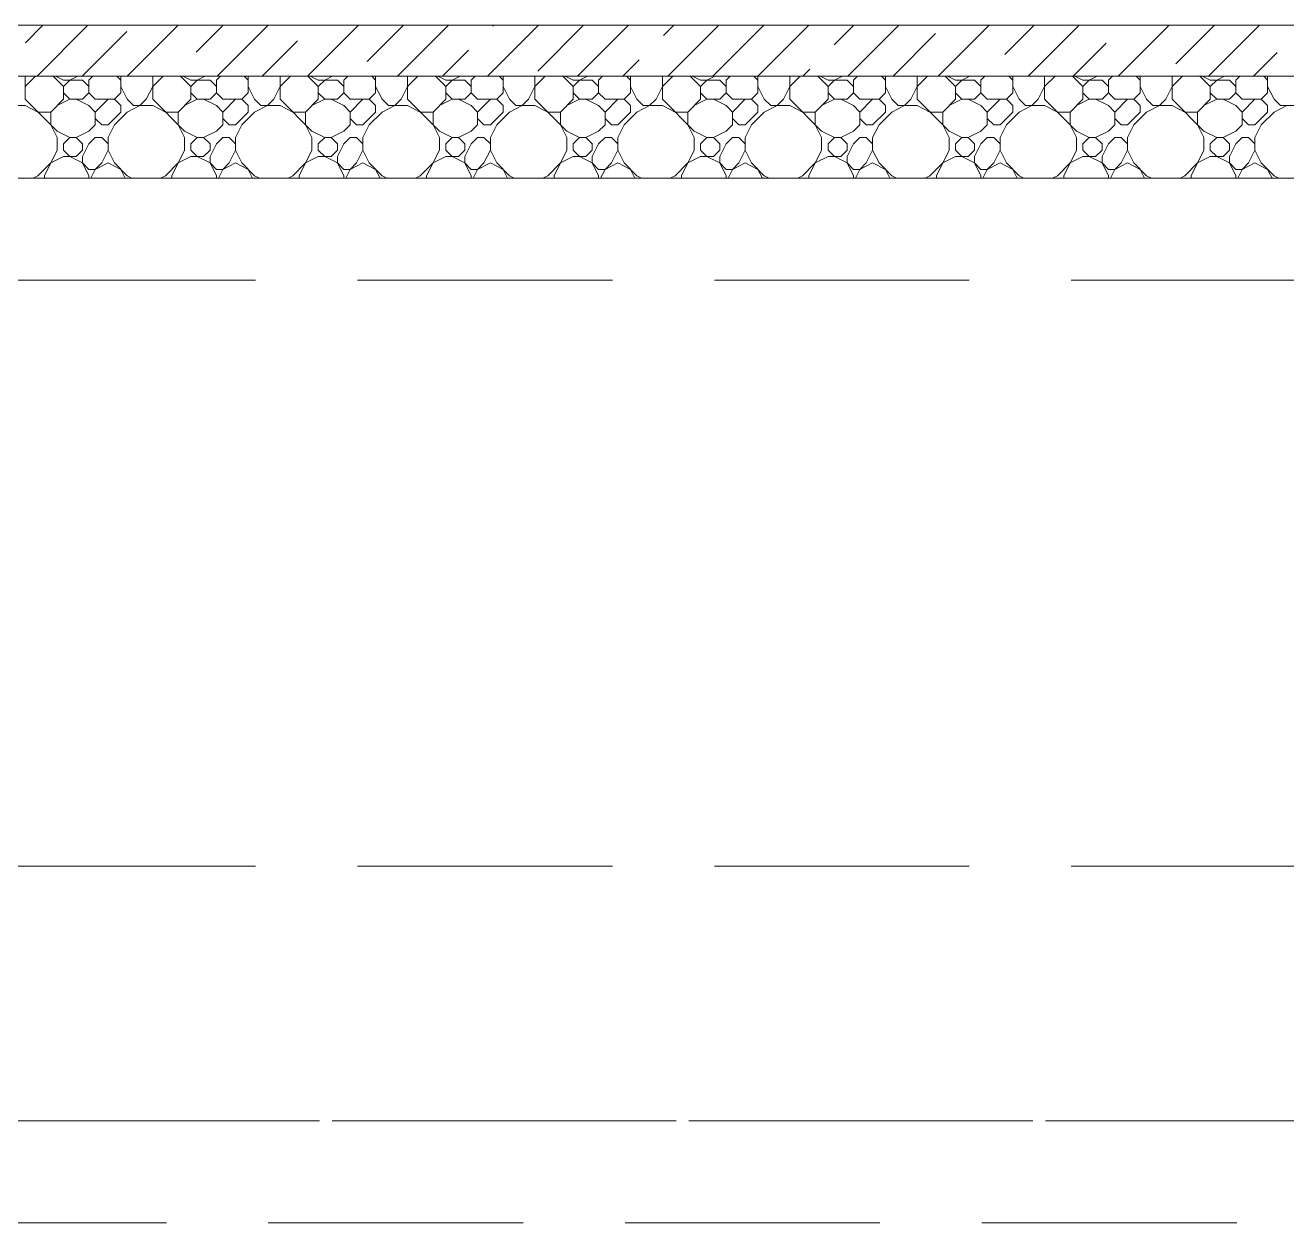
# Model space of a CAD drawing. Header units: millimetres. Extents: x 53645 to 137188, y 78097 to 135533.
# Drawn here: x 62944 to 65419, y 101230 to 103580 of the extents above; entities that cross this region are included whole.
import ezdxf

# ---------------------------------------------------------------- set-up
doc = ezdxf.new("R2010")
doc.units = ezdxf.units.MM
doc.linetypes.add('GOST2.303 4', pattern=[7, 5, -2, 0])
doc.layers.add('hatch', color=7, linetype='Continuous', lineweight=5)
doc.layers.add('Wall2', color=5, linetype='Continuous', lineweight=5)

msp = doc.modelspace()

# ---------------------------------------------------------------- linework, layer by layer
at = {"layer": 'hatch', "color": 251, "ltscale": 100}
for points in [[(65546.5, 103579.9), (61496.5, 103579.9)], [(62945, 103545.7), (62979.3, 103579.9)], [(62967.6, 103479.9), (63067.6, 103579.9)], [(63144.4, 103479.9), (63244.4, 103579.9)], [(63280, 103527.1), (63332.8, 103579.9)], [(63321.2, 103479.9), (63421.2, 103579.9)], [(63498, 103479.9), (63598, 103579.9)], [(63615, 103508.6), (63686.4, 103579.9)], [(63674.8, 103479.9), (63774.8, 103579.9)], [(63851.5, 103479.9), (63951.5, 103579.9)], [(63861.6, 103578.4), (63863.1, 103579.9)], [(63950, 103490), (64039.9, 103579.9)], [(64028.3, 103479.9), (64128.3, 103579.9)], [(64196.6, 103559.8), (64216.7, 103579.9)], [(64205.1, 103479.9), (64305.1, 103579.9)], [(64293.5, 103479.9), (64393.5, 103579.9)], [(64381.9, 103479.9), (64481.9, 103579.9)], [(64531.6, 103541.3), (64570.2, 103579.9)], [(64558.6, 103479.9), (64658.6, 103579.9)], [(64735.4, 103479.9), (64835.4, 103579.9)], [(64866.6, 103522.7), (64923.8, 103579.9)], [(64912.2, 103479.9), (65012.2, 103579.9)], [(65089, 103479.9), (65189, 103579.9)], [(65201.6, 103504.2), (65277.4, 103579.9)], [(65265.7, 103479.9), (65365.7, 103579.9)], [(63056, 103479.9), (63143.9, 103567.8)], [(64647, 103479.9), (64730.4, 103563.4)], [(63409.6, 103479.9), (63478.9, 103549.2)], [(63763.1, 103479.9), (63813.9, 103530.7)], [(65000.6, 103479.9), (65065.4, 103544.8)], [(64116.7, 103479.9), (64148.9, 103512.1)], [(65354.1, 103479.9), (65400.4, 103526.3)], [(61496.5, 103479.9), (65546.5, 103479.9)], [(61496.5, 103479.9), (65546.5, 103479.9)], [(62944.5, 103434.6), (62944.5, 103479.9)], [(62944.5, 103459.6), (62964.8, 103479.9)], [(63019.5, 103459.6), (62999.2, 103479.9)], [(63019.5, 103472.1), (63003.8, 103479.9)], [(63032, 103472.1), (63047.6, 103479.9)], [(63069.5, 103472.1), (63077.3, 103479.9)], [(63132, 103472.1), (63124.2, 103479.9)], [(63132, 103447.1), (63132, 103479.9)], [(63194.5, 103434.6), (63194.5, 103479.9)], [(63194.5, 103459.6), (63214.8, 103479.9)], [(63269.5, 103459.6), (63249.2, 103479.9)], [(63269.5, 103472.1), (63253.8, 103479.9)], [(63282, 103472.1), (63297.6, 103479.9)], [(63319.5, 103472.1), (63327.3, 103479.9)], [(63382, 103472.1), (63374.2, 103479.9)], [(63382, 103447.1), (63382, 103479.9)], [(63444.5, 103434.6), (63444.5, 103479.9)], [(63444.5, 103459.6), (63464.8, 103479.9)], [(63519.5, 103459.6), (63499.2, 103479.9)], [(63519.5, 103472.1), (63503.8, 103479.9)], [(63532, 103472.1), (63547.6, 103479.9)], [(63569.5, 103472.1), (63577.3, 103479.9)], [(63632, 103472.1), (63624.2, 103479.9)], [(63632, 103447.1), (63632, 103479.9)], [(63694.5, 103434.6), (63694.5, 103479.9)], [(63694.5, 103459.6), (63714.8, 103479.9)], [(63769.5, 103459.6), (63749.2, 103479.9)], [(63769.5, 103472.1), (63753.8, 103479.9)], [(63782, 103472.1), (63797.6, 103479.9)], [(63819.5, 103472.1), (63827.3, 103479.9)], [(63882, 103472.1), (63874.2, 103479.9)], [(63882, 103447.1), (63882, 103479.9)], [(63944.5, 103434.6), (63944.5, 103479.9)], [(63944.5, 103459.6), (63964.8, 103479.9)], [(64019.5, 103459.6), (63999.2, 103479.9)], [(64019.5, 103472.1), (64003.8, 103479.9)], [(64032, 103472.1), (64047.6, 103479.9)], [(64069.5, 103472.1), (64077.3, 103479.9)], [(64132, 103472.1), (64124.2, 103479.9)], [(64132, 103447.1), (64132, 103479.9)], [(64194.5, 103434.6), (64194.5, 103479.9)], [(64194.5, 103459.6), (64214.8, 103479.9)], [(64269.5, 103459.6), (64249.2, 103479.9)], [(64269.5, 103472.1), (64253.8, 103479.9)], [(64282, 103472.1), (64297.6, 103479.9)], [(64319.5, 103472.1), (64327.3, 103479.9)], [(64382, 103472.1), (64374.2, 103479.9)], [(64382, 103447.1), (64382, 103479.9)], [(64444.5, 103434.6), (64444.5, 103479.9)], [(64444.5, 103459.6), (64464.8, 103479.9)], [(64470.2, 103479.9), (64483.8, 103493.5)], [(64519.5, 103459.6), (64499.2, 103479.9)], [(64519.5, 103472.1), (64503.8, 103479.9)], [(64532, 103472.1), (64547.6, 103479.9)], [(64569.5, 103472.1), (64577.3, 103479.9)], [(64632, 103472.1), (64624.2, 103479.9)], [(64632, 103447.1), (64632, 103479.9)], [(64694.5, 103434.6), (64694.5, 103479.9)], [(64694.5, 103459.6), (64714.8, 103479.9)], [(64769.5, 103459.6), (64749.2, 103479.9)], [(64769.5, 103472.1), (64753.8, 103479.9)], [(64782, 103472.1), (64797.6, 103479.9)], [(64819.5, 103472.1), (64827.3, 103479.9)], [(64882, 103472.1), (64874.2, 103479.9)], [(64882, 103447.1), (64882, 103479.9)], [(64944.5, 103434.6), (64944.5, 103479.9)], [(64944.5, 103459.6), (64964.8, 103479.9)], [(65019.5, 103459.6), (64999.2, 103479.9)], [(65019.5, 103472.1), (65003.8, 103479.9)], [(65032, 103472.1), (65047.6, 103479.9)], [(65069.5, 103472.1), (65077.3, 103479.9)], [(65132, 103472.1), (65124.2, 103479.9)], [(65132, 103447.1), (65132, 103479.9)], [(65194.5, 103434.6), (65194.5, 103479.9)], [(65194.5, 103459.6), (65214.8, 103479.9)], [(65269.5, 103459.6), (65249.2, 103479.9)], [(65269.5, 103472.1), (65253.8, 103479.9)], [(65282, 103472.1), (65297.6, 103479.9)], [(65319.5, 103472.1), (65327.3, 103479.9)], [(65382, 103472.1), (65374.2, 103479.9)], [(65382, 103447.1), (65382, 103479.9)], [(63019.5, 103472.1), (63057, 103472.1)], [(63019.5, 103459.6), (63032, 103472.1)], [(63019.5, 103434.6), (63019.5, 103459.6)], [(63069.5, 103459.6), (63057, 103472.1)], [(63069.5, 103447.1), (63069.5, 103472.1)], [(63144.5, 103434.6), (63132, 103459.6)], [(63182, 103434.6), (63194.5, 103459.6)], [(63269.5, 103472.1), (63307, 103472.1)], [(63269.5, 103459.6), (63282, 103472.1)], [(63269.5, 103434.6), (63269.5, 103459.6)], [(63319.5, 103459.6), (63307, 103472.1)], [(63319.5, 103447.1), (63319.5, 103472.1)], [(63394.5, 103434.6), (63382, 103459.6)], [(63432, 103434.6), (63444.5, 103459.6)], [(63519.5, 103472.1), (63557, 103472.1)], [(63519.5, 103459.6), (63532, 103472.1)], [(63519.5, 103434.6), (63519.5, 103459.6)], [(63569.5, 103459.6), (63557, 103472.1)], [(63569.5, 103447.1), (63569.5, 103472.1)], [(63644.5, 103434.6), (63632, 103459.6)], [(63682, 103434.6), (63694.5, 103459.6)], [(63769.5, 103472.1), (63807, 103472.1)], [(63769.5, 103459.6), (63782, 103472.1)], [(63769.5, 103434.6), (63769.5, 103459.6)], [(63819.5, 103459.6), (63807, 103472.1)], [(63819.5, 103447.1), (63819.5, 103472.1)], [(63894.5, 103434.6), (63882, 103459.6)], [(63932, 103434.6), (63944.5, 103459.6)], [(64019.5, 103472.1), (64057, 103472.1)], [(64019.5, 103459.6), (64032, 103472.1)], [(64019.5, 103434.6), (64019.5, 103459.6)], [(64069.5, 103459.6), (64057, 103472.1)], [(64069.5, 103447.1), (64069.5, 103472.1)], [(64144.5, 103434.6), (64132, 103459.6)], [(64182, 103434.6), (64194.5, 103459.6)], [(64269.5, 103472.1), (64307, 103472.1)], [(64269.5, 103459.6), (64282, 103472.1)], [(64269.5, 103434.6), (64269.5, 103459.6)], [(64319.5, 103459.6), (64307, 103472.1)], [(64319.5, 103447.1), (64319.5, 103472.1)], [(64394.5, 103434.6), (64382, 103459.6)], [(64432, 103434.6), (64444.5, 103459.6)], [(64519.5, 103472.1), (64557, 103472.1)], [(64519.5, 103459.6), (64532, 103472.1)], [(64519.5, 103434.6), (64519.5, 103459.6)], [(64569.5, 103459.6), (64557, 103472.1)], [(64569.5, 103447.1), (64569.5, 103472.1)], [(64644.5, 103434.6), (64632, 103459.6)], [(64682, 103434.6), (64694.5, 103459.6)], [(64769.5, 103472.1), (64807, 103472.1)], [(64769.5, 103459.6), (64782, 103472.1)], [(64769.5, 103434.6), (64769.5, 103459.6)], [(64819.5, 103459.6), (64807, 103472.1)], [(64819.5, 103447.1), (64819.5, 103472.1)], [(64894.5, 103434.6), (64882, 103459.6)], [(64932, 103434.6), (64944.5, 103459.6)], [(65019.5, 103472.1), (65057, 103472.1)], [(65019.5, 103459.6), (65032, 103472.1)], [(65019.5, 103434.6), (65019.5, 103459.6)], [(65069.5, 103459.6), (65057, 103472.1)], [(65069.5, 103447.1), (65069.5, 103472.1)], [(65144.5, 103434.6), (65132, 103459.6)], [(65182, 103434.6), (65194.5, 103459.6)], [(65269.5, 103472.1), (65307, 103472.1)], [(65269.5, 103459.6), (65282, 103472.1)], [(65269.5, 103434.6), (65269.5, 103459.6)], [(65319.5, 103459.6), (65307, 103472.1)], [(65319.5, 103447.1), (65319.5, 103472.1)], [(65394.5, 103434.6), (65382, 103459.6)], [(63007, 103372.1), (62944.5, 103434.6)], [(62994.5, 103409.6), (63019.5, 103434.6)], [(63007, 103422.1), (63032, 103434.6)], [(63032, 103434.6), (63019.5, 103447.1)], [(63032, 103434.6), (63057, 103434.6)], [(63069.5, 103422.1), (63044.5, 103434.6)], [(63057, 103434.6), (63069.5, 103447.1)], [(63082, 103434.6), (63069.5, 103447.1)], [(63082, 103434.6), (63119.5, 103434.6)], [(63082, 103409.6), (63107, 103434.6)], [(63119.5, 103434.6), (63132, 103447.1)], [(63132, 103422.1), (63119.5, 103434.6)], [(63157, 103422.1), (63144.5, 103434.6)], [(63169.5, 103422.1), (63182, 103434.6)], [(63257, 103372.1), (63194.5, 103434.6)], [(63244.5, 103409.6), (63269.5, 103434.6)], [(63257, 103422.1), (63282, 103434.6)], [(63282, 103434.6), (63269.5, 103447.1)], [(63282, 103434.6), (63307, 103434.6)], [(63319.5, 103422.1), (63294.5, 103434.6)], [(63307, 103434.6), (63319.5, 103447.1)], [(63332, 103434.6), (63319.5, 103447.1)], [(63332, 103434.6), (63369.5, 103434.6)], [(63332, 103409.6), (63357, 103434.6)], [(63369.5, 103434.6), (63382, 103447.1)], [(63382, 103422.1), (63369.5, 103434.6)], [(63407, 103422.1), (63394.5, 103434.6)], [(63419.5, 103422.1), (63432, 103434.6)], [(63507, 103372.1), (63444.5, 103434.6)], [(63494.5, 103409.6), (63519.5, 103434.6)], [(63507, 103422.1), (63532, 103434.6)], [(63532, 103434.6), (63519.5, 103447.1)], [(63532, 103434.6), (63557, 103434.6)], [(63569.5, 103422.1), (63544.5, 103434.6)], [(63557, 103434.6), (63569.5, 103447.1)], [(63582, 103434.6), (63569.5, 103447.1)], [(63582, 103434.6), (63619.5, 103434.6)], [(63582, 103409.6), (63607, 103434.6)], [(63619.5, 103434.6), (63632, 103447.1)], [(63632, 103422.1), (63619.5, 103434.6)], [(63657, 103422.1), (63644.5, 103434.6)], [(63669.5, 103422.1), (63682, 103434.6)], [(63757, 103372.1), (63694.5, 103434.6)], [(63744.5, 103409.6), (63769.5, 103434.6)], [(63757, 103422.1), (63782, 103434.6)], [(63782, 103434.6), (63769.5, 103447.1)], [(63782, 103434.6), (63807, 103434.6)], [(63819.5, 103422.1), (63794.5, 103434.6)], [(63807, 103434.6), (63819.5, 103447.1)], [(63832, 103434.6), (63819.5, 103447.1)], [(63832, 103434.6), (63869.5, 103434.6)], [(63832, 103409.6), (63857, 103434.6)], [(63869.5, 103434.6), (63882, 103447.1)], [(63882, 103422.1), (63869.5, 103434.6)], [(63907, 103422.1), (63894.5, 103434.6)], [(63919.5, 103422.1), (63932, 103434.6)], [(64007, 103372.1), (63944.5, 103434.6)], [(63994.5, 103409.6), (64019.5, 103434.6)], [(64007, 103422.1), (64032, 103434.6)], [(64032, 103434.6), (64019.5, 103447.1)], [(64032, 103434.6), (64057, 103434.6)], [(64069.5, 103422.1), (64044.5, 103434.6)], [(64057, 103434.6), (64069.5, 103447.1)], [(64082, 103434.6), (64069.5, 103447.1)], [(64082, 103434.6), (64119.5, 103434.6)], [(64082, 103409.6), (64107, 103434.6)], [(64119.5, 103434.6), (64132, 103447.1)], [(64132, 103422.1), (64119.5, 103434.6)], [(64157, 103422.1), (64144.5, 103434.6)], [(64169.5, 103422.1), (64182, 103434.6)], [(64257, 103372.1), (64194.5, 103434.6)], [(64244.5, 103409.6), (64269.5, 103434.6)], [(64257, 103422.1), (64282, 103434.6)], [(64282, 103434.6), (64269.5, 103447.1)], [(64282, 103434.6), (64307, 103434.6)], [(64319.5, 103422.1), (64294.5, 103434.6)], [(64307, 103434.6), (64319.5, 103447.1)], [(64332, 103434.6), (64319.5, 103447.1)], [(64332, 103434.6), (64369.5, 103434.6)], [(64332, 103409.6), (64357, 103434.6)], [(64369.5, 103434.6), (64382, 103447.1)], [(64382, 103422.1), (64369.5, 103434.6)], [(64407, 103422.1), (64394.5, 103434.6)], [(64419.5, 103422.1), (64432, 103434.6)], [(64507, 103372.1), (64444.5, 103434.6)], [(64494.5, 103409.6), (64519.5, 103434.6)], [(64507, 103422.1), (64532, 103434.6)], [(64532, 103434.6), (64519.5, 103447.1)], [(64532, 103434.6), (64557, 103434.6)], [(64569.5, 103422.1), (64544.5, 103434.6)], [(64557, 103434.6), (64569.5, 103447.1)], [(64582, 103434.6), (64569.5, 103447.1)], [(64582, 103434.6), (64619.5, 103434.6)], [(64582, 103409.6), (64607, 103434.6)], [(64619.5, 103434.6), (64632, 103447.1)], [(64632, 103422.1), (64619.5, 103434.6)], [(64657, 103422.1), (64644.5, 103434.6)], [(64669.5, 103422.1), (64682, 103434.6)], [(64757, 103372.1), (64694.5, 103434.6)], [(64744.5, 103409.6), (64769.5, 103434.6)], [(64757, 103422.1), (64782, 103434.6)], [(64782, 103434.6), (64769.5, 103447.1)], [(64782, 103434.6), (64807, 103434.6)], [(64819.5, 103422.1), (64794.5, 103434.6)], [(64807, 103434.6), (64819.5, 103447.1)], [(64832, 103434.6), (64819.5, 103447.1)], [(64832, 103434.6), (64869.5, 103434.6)], [(64832, 103409.6), (64857, 103434.6)], [(64869.5, 103434.6), (64882, 103447.1)], [(64882, 103422.1), (64869.5, 103434.6)], [(64907, 103422.1), (64894.5, 103434.6)], [(64919.5, 103422.1), (64932, 103434.6)], [(65007, 103372.1), (64944.5, 103434.6)], [(64994.5, 103409.6), (65019.5, 103434.6)], [(65007, 103422.1), (65032, 103434.6)], [(65032, 103434.6), (65019.5, 103447.1)], [(65032, 103434.6), (65057, 103434.6)], [(65069.5, 103422.1), (65044.5, 103434.6)], [(65057, 103434.6), (65069.5, 103447.1)], [(65082, 103434.6), (65069.5, 103447.1)], [(65082, 103434.6), (65119.5, 103434.6)], [(65082, 103409.6), (65107, 103434.6)], [(65119.5, 103434.6), (65132, 103447.1)], [(65132, 103422.1), (65119.5, 103434.6)], [(65157, 103422.1), (65144.5, 103434.6)], [(65169.5, 103422.1), (65182, 103434.6)], [(65257, 103372.1), (65194.5, 103434.6)], [(65244.5, 103409.6), (65269.5, 103434.6)], [(65257, 103422.1), (65282, 103434.6)], [(65282, 103434.6), (65269.5, 103447.1)], [(65282, 103434.6), (65307, 103434.6)], [(65319.5, 103422.1), (65294.5, 103434.6)], [(65307, 103434.6), (65319.5, 103447.1)], [(65332, 103434.6), (65319.5, 103447.1)], [(65332, 103434.6), (65369.5, 103434.6)], [(65332, 103409.6), (65357, 103434.6)], [(65369.5, 103434.6), (65382, 103447.1)], [(65382, 103422.1), (65369.5, 103434.6)], [(65407, 103422.1), (65394.5, 103434.6)], [(62907, 103422.1), (62944.5, 103422.1)], [(62969.5, 103409.6), (62944.5, 103422.1)], [(62969.5, 103409.6), (62994.5, 103409.6)], [(62994.5, 103384.6), (62994.5, 103409.6)], [(63082, 103409.6), (63069.5, 103422.1)], [(63082, 103384.6), (63082, 103409.6)], [(63107, 103384.6), (63132, 103409.6)], [(63119.5, 103384.6), (63144.5, 103409.6)], [(63132, 103409.6), (63132, 103422.1)], [(63144.5, 103409.6), (63169.5, 103422.1)], [(63157, 103422.1), (63194.5, 103422.1)], [(63219.5, 103409.6), (63194.5, 103422.1)], [(63219.5, 103409.6), (63244.5, 103409.6)], [(63244.5, 103384.6), (63244.5, 103409.6)], [(63332, 103409.6), (63319.5, 103422.1)], [(63332, 103384.6), (63332, 103409.6)], [(63357, 103384.6), (63382, 103409.6)], [(63369.5, 103384.6), (63394.5, 103409.6)], [(63382, 103409.6), (63382, 103422.1)], [(63394.5, 103409.6), (63419.5, 103422.1)], [(63407, 103422.1), (63444.5, 103422.1)], [(63469.5, 103409.6), (63444.5, 103422.1)], [(63469.5, 103409.6), (63494.5, 103409.6)], [(63494.5, 103384.6), (63494.5, 103409.6)], [(63582, 103409.6), (63569.5, 103422.1)], [(63582, 103384.6), (63582, 103409.6)], [(63607, 103384.6), (63632, 103409.6)], [(63619.5, 103384.6), (63644.5, 103409.6)], [(63632, 103409.6), (63632, 103422.1)], [(63644.5, 103409.6), (63669.5, 103422.1)], [(63657, 103422.1), (63694.5, 103422.1)], [(63719.5, 103409.6), (63694.5, 103422.1)], [(63719.5, 103409.6), (63744.5, 103409.6)], [(63744.5, 103384.6), (63744.5, 103409.6)], [(63832, 103409.6), (63819.5, 103422.1)], [(63832, 103384.6), (63832, 103409.6)], [(63857, 103384.6), (63882, 103409.6)], [(63869.5, 103384.6), (63894.5, 103409.6)], [(63882, 103409.6), (63882, 103422.1)], [(63894.5, 103409.6), (63919.5, 103422.1)], [(63907, 103422.1), (63944.5, 103422.1)], [(63969.5, 103409.6), (63944.5, 103422.1)], [(63969.5, 103409.6), (63994.5, 103409.6)], [(63994.5, 103384.6), (63994.5, 103409.6)], [(64082, 103409.6), (64069.5, 103422.1)], [(64082, 103384.6), (64082, 103409.6)], [(64107, 103384.6), (64132, 103409.6)], [(64119.5, 103384.6), (64144.5, 103409.6)], [(64132, 103409.6), (64132, 103422.1)], [(64144.5, 103409.6), (64169.5, 103422.1)], [(64157, 103422.1), (64194.5, 103422.1)], [(64219.5, 103409.6), (64194.5, 103422.1)], [(64219.5, 103409.6), (64244.5, 103409.6)], [(64244.5, 103384.6), (64244.5, 103409.6)], [(64332, 103409.6), (64319.5, 103422.1)], [(64332, 103384.6), (64332, 103409.6)], [(64357, 103384.6), (64382, 103409.6)], [(64369.5, 103384.6), (64394.5, 103409.6)], [(64382, 103409.6), (64382, 103422.1)], [(64394.5, 103409.6), (64419.5, 103422.1)], [(64407, 103422.1), (64444.5, 103422.1)], [(64469.5, 103409.6), (64444.5, 103422.1)], [(64469.5, 103409.6), (64494.5, 103409.6)], [(64494.5, 103384.6), (64494.5, 103409.6)], [(64582, 103409.6), (64569.5, 103422.1)], [(64582, 103384.6), (64582, 103409.6)], [(64607, 103384.6), (64632, 103409.6)], [(64619.5, 103384.6), (64644.5, 103409.6)], [(64632, 103409.6), (64632, 103422.1)], [(64644.5, 103409.6), (64669.5, 103422.1)], [(64657, 103422.1), (64694.5, 103422.1)], [(64719.5, 103409.6), (64694.5, 103422.1)], [(64719.5, 103409.6), (64744.5, 103409.6)], [(64744.5, 103384.6), (64744.5, 103409.6)], [(64832, 103409.6), (64819.5, 103422.1)], [(64832, 103384.6), (64832, 103409.6)], [(64857, 103384.6), (64882, 103409.6)], [(64869.5, 103384.6), (64894.5, 103409.6)], [(64882, 103409.6), (64882, 103422.1)], [(64894.5, 103409.6), (64919.5, 103422.1)], [(64907, 103422.1), (64944.5, 103422.1)], [(64969.5, 103409.6), (64944.5, 103422.1)], [(64969.5, 103409.6), (64994.5, 103409.6)], [(64994.5, 103384.6), (64994.5, 103409.6)], [(65082, 103409.6), (65069.5, 103422.1)], [(65082, 103384.6), (65082, 103409.6)], [(65107, 103384.6), (65132, 103409.6)], [(65119.5, 103384.6), (65144.5, 103409.6)], [(65132, 103409.6), (65132, 103422.1)], [(65144.5, 103409.6), (65169.5, 103422.1)], [(65157, 103422.1), (65194.5, 103422.1)], [(65219.5, 103409.6), (65194.5, 103422.1)], [(65219.5, 103409.6), (65244.5, 103409.6)], [(65244.5, 103384.6), (65244.5, 103409.6)], [(65332, 103409.6), (65319.5, 103422.1)], [(65332, 103384.6), (65332, 103409.6)], [(65357, 103384.6), (65382, 103409.6)], [(65369.5, 103384.6), (65394.5, 103409.6)], [(65382, 103409.6), (65382, 103422.1)], [(65394.5, 103409.6), (65419.5, 103422.1)], [(65407, 103422.1), (65444.5, 103422.1)], [(63007, 103359.6), (62994.5, 103384.6)], [(63069.5, 103372.1), (63082, 103384.6)], [(63094.5, 103384.6), (63082, 103397.1)], [(63094.5, 103384.6), (63107, 103384.6)], [(63119.5, 103384.6), (63107, 103359.6)], [(63257, 103359.6), (63244.5, 103384.6)], [(63319.5, 103372.1), (63332, 103384.6)], [(63344.5, 103384.6), (63332, 103397.1)], [(63344.5, 103384.6), (63357, 103384.6)], [(63369.5, 103384.6), (63357, 103359.6)], [(63507, 103359.6), (63494.5, 103384.6)], [(63569.5, 103372.1), (63582, 103384.6)], [(63594.5, 103384.6), (63582, 103397.1)], [(63594.5, 103384.6), (63607, 103384.6)], [(63619.5, 103384.6), (63607, 103359.6)], [(63757, 103359.6), (63744.5, 103384.6)], [(63819.5, 103372.1), (63832, 103384.6)], [(63844.5, 103384.6), (63832, 103397.1)], [(63844.5, 103384.6), (63857, 103384.6)], [(63869.5, 103384.6), (63857, 103359.6)], [(64007, 103359.6), (63994.5, 103384.6)], [(64069.5, 103372.1), (64082, 103384.6)], [(64094.5, 103384.6), (64082, 103397.1)], [(64094.5, 103384.6), (64107, 103384.6)], [(64119.5, 103384.6), (64107, 103359.6)], [(64257, 103359.6), (64244.5, 103384.6)], [(64319.5, 103372.1), (64332, 103384.6)], [(64344.5, 103384.6), (64332, 103397.1)], [(64344.5, 103384.6), (64357, 103384.6)], [(64369.5, 103384.6), (64357, 103359.6)], [(64507, 103359.6), (64494.5, 103384.6)], [(64569.5, 103372.1), (64582, 103384.6)], [(64594.5, 103384.6), (64582, 103397.1)], [(64594.5, 103384.6), (64607, 103384.6)], [(64619.5, 103384.6), (64607, 103359.6)], [(64757, 103359.6), (64744.5, 103384.6)], [(64819.5, 103372.1), (64832, 103384.6)], [(64844.5, 103384.6), (64832, 103397.1)], [(64844.5, 103384.6), (64857, 103384.6)], [(64869.5, 103384.6), (64857, 103359.6)], [(65007, 103359.6), (64994.5, 103384.6)], [(65069.5, 103372.1), (65082, 103384.6)], [(65094.5, 103384.6), (65082, 103397.1)], [(65094.5, 103384.6), (65107, 103384.6)], [(65119.5, 103384.6), (65107, 103359.6)], [(65257, 103359.6), (65244.5, 103384.6)], [(65319.5, 103372.1), (65332, 103384.6)], [(65344.5, 103384.6), (65332, 103397.1)], [(65344.5, 103384.6), (65357, 103384.6)], [(65369.5, 103384.6), (65357, 103359.6)], [(63032, 103359.6), (63007, 103372.1)], [(63007, 103334.6), (63007, 103359.6)], [(63019.5, 103347.1), (63032, 103359.6)], [(63032, 103359.6), (63044.5, 103359.6)], [(63044.5, 103359.6), (63069.5, 103372.1)], [(63057, 103347.1), (63044.5, 103359.6)], [(63069.5, 103347.1), (63082, 103359.6)], [(63082, 103359.6), (63094.5, 103359.6)], [(63107, 103347.1), (63094.5, 103359.6)], [(63107, 103334.6), (63107, 103359.6)], [(63282, 103359.6), (63257, 103372.1)], [(63257, 103334.6), (63257, 103359.6)], [(63269.5, 103347.1), (63282, 103359.6)], [(63282, 103359.6), (63294.5, 103359.6)], [(63294.5, 103359.6), (63319.5, 103372.1)], [(63307, 103347.1), (63294.5, 103359.6)], [(63319.5, 103347.1), (63332, 103359.6)], [(63332, 103359.6), (63344.5, 103359.6)], [(63357, 103347.1), (63344.5, 103359.6)], [(63357, 103334.6), (63357, 103359.6)], [(63532, 103359.6), (63507, 103372.1)], [(63507, 103334.6), (63507, 103359.6)], [(63519.5, 103347.1), (63532, 103359.6)], [(63532, 103359.6), (63544.5, 103359.6)], [(63544.5, 103359.6), (63569.5, 103372.1)], [(63557, 103347.1), (63544.5, 103359.6)], [(63569.5, 103347.1), (63582, 103359.6)], [(63582, 103359.6), (63594.5, 103359.6)], [(63607, 103347.1), (63594.5, 103359.6)], [(63607, 103334.6), (63607, 103359.6)], [(63782, 103359.6), (63757, 103372.1)], [(63757, 103334.6), (63757, 103359.6)], [(63769.5, 103347.1), (63782, 103359.6)], [(63782, 103359.6), (63794.5, 103359.6)], [(63794.5, 103359.6), (63819.5, 103372.1)], [(63807, 103347.1), (63794.5, 103359.6)], [(63819.5, 103347.1), (63832, 103359.6)], [(63832, 103359.6), (63844.5, 103359.6)], [(63857, 103347.1), (63844.5, 103359.6)], [(63857, 103334.6), (63857, 103359.6)], [(64032, 103359.6), (64007, 103372.1)], [(64007, 103334.6), (64007, 103359.6)], [(64019.5, 103347.1), (64032, 103359.6)], [(64032, 103359.6), (64044.5, 103359.6)], [(64044.5, 103359.6), (64069.5, 103372.1)], [(64057, 103347.1), (64044.5, 103359.6)], [(64069.5, 103347.1), (64082, 103359.6)], [(64082, 103359.6), (64094.5, 103359.6)], [(64107, 103347.1), (64094.5, 103359.6)], [(64107, 103334.6), (64107, 103359.6)], [(64282, 103359.6), (64257, 103372.1)], [(64257, 103334.6), (64257, 103359.6)], [(64269.5, 103347.1), (64282, 103359.6)], [(64282, 103359.6), (64294.5, 103359.6)], [(64294.5, 103359.6), (64319.5, 103372.1)], [(64307, 103347.1), (64294.5, 103359.6)], [(64319.5, 103347.1), (64332, 103359.6)], [(64332, 103359.6), (64344.5, 103359.6)], [(64357, 103347.1), (64344.5, 103359.6)], [(64357, 103334.6), (64357, 103359.6)], [(64532, 103359.6), (64507, 103372.1)], [(64507, 103334.6), (64507, 103359.6)], [(64519.5, 103347.1), (64532, 103359.6)], [(64532, 103359.6), (64544.5, 103359.6)], [(64544.5, 103359.6), (64569.5, 103372.1)], [(64557, 103347.1), (64544.5, 103359.6)], [(64569.5, 103347.1), (64582, 103359.6)], [(64582, 103359.6), (64594.5, 103359.6)], [(64607, 103347.1), (64594.5, 103359.6)], [(64607, 103334.6), (64607, 103359.6)], [(64782, 103359.6), (64757, 103372.1)], [(64757, 103334.6), (64757, 103359.6)], [(64769.5, 103347.1), (64782, 103359.6)], [(64782, 103359.6), (64794.5, 103359.6)], [(64794.5, 103359.6), (64819.5, 103372.1)], [(64807, 103347.1), (64794.5, 103359.6)], [(64819.5, 103347.1), (64832, 103359.6)], [(64832, 103359.6), (64844.5, 103359.6)], [(64857, 103347.1), (64844.5, 103359.6)], [(64857, 103334.6), (64857, 103359.6)], [(65032, 103359.6), (65007, 103372.1)], [(65007, 103334.6), (65007, 103359.6)], [(65019.5, 103347.1), (65032, 103359.6)], [(65032, 103359.6), (65044.5, 103359.6)], [(65044.5, 103359.6), (65069.5, 103372.1)], [(65057, 103347.1), (65044.5, 103359.6)], [(65069.5, 103347.1), (65082, 103359.6)], [(65082, 103359.6), (65094.5, 103359.6)], [(65107, 103347.1), (65094.5, 103359.6)], [(65107, 103334.6), (65107, 103359.6)], [(65282, 103359.6), (65257, 103372.1)], [(65257, 103334.6), (65257, 103359.6)], [(65269.5, 103347.1), (65282, 103359.6)], [(65282, 103359.6), (65294.5, 103359.6)], [(65294.5, 103359.6), (65319.5, 103372.1)], [(65307, 103347.1), (65294.5, 103359.6)], [(65319.5, 103347.1), (65332, 103359.6)], [(65332, 103359.6), (65344.5, 103359.6)], [(65357, 103347.1), (65344.5, 103359.6)], [(65357, 103334.6), (65357, 103359.6)], [(62982, 103284.6), (63007, 103334.6)], [(63019.5, 103334.6), (63019.5, 103347.1)], [(63032, 103322.1), (63019.5, 103334.6)], [(63044.5, 103322.1), (63057, 103334.6)], [(63057, 103334.6), (63057, 103347.1)], [(63057, 103322.1), (63069.5, 103347.1)], [(63094.5, 103309.6), (63107, 103334.6)], [(63119.5, 103309.6), (63107, 103334.6)], [(63232, 103284.6), (63257, 103334.6)], [(63269.5, 103334.6), (63269.5, 103347.1)], [(63282, 103322.1), (63269.5, 103334.6)], [(63294.5, 103322.1), (63307, 103334.6)], [(63307, 103334.6), (63307, 103347.1)], [(63307, 103322.1), (63319.5, 103347.1)], [(63344.5, 103309.6), (63357, 103334.6)], [(63369.5, 103309.6), (63357, 103334.6)], [(63482, 103284.6), (63507, 103334.6)], [(63519.5, 103334.6), (63519.5, 103347.1)], [(63532, 103322.1), (63519.5, 103334.6)], [(63544.5, 103322.1), (63557, 103334.6)], [(63557, 103334.6), (63557, 103347.1)], [(63557, 103322.1), (63569.5, 103347.1)], [(63594.5, 103309.6), (63607, 103334.6)], [(63619.5, 103309.6), (63607, 103334.6)], [(63732, 103284.6), (63757, 103334.6)], [(63769.5, 103334.6), (63769.5, 103347.1)], [(63782, 103322.1), (63769.5, 103334.6)], [(63794.5, 103322.1), (63807, 103334.6)], [(63807, 103334.6), (63807, 103347.1)], [(63807, 103322.1), (63819.5, 103347.1)], [(63844.5, 103309.6), (63857, 103334.6)], [(63869.5, 103309.6), (63857, 103334.6)], [(63982, 103284.6), (64007, 103334.6)], [(64019.5, 103334.6), (64019.5, 103347.1)], [(64032, 103322.1), (64019.5, 103334.6)], [(64044.5, 103322.1), (64057, 103334.6)], [(64057, 103334.6), (64057, 103347.1)], [(64057, 103322.1), (64069.5, 103347.1)], [(64094.5, 103309.6), (64107, 103334.6)], [(64119.5, 103309.6), (64107, 103334.6)], [(64232, 103284.6), (64257, 103334.6)], [(64269.5, 103334.6), (64269.5, 103347.1)], [(64282, 103322.1), (64269.5, 103334.6)], [(64294.5, 103322.1), (64307, 103334.6)], [(64307, 103334.6), (64307, 103347.1)], [(64307, 103322.1), (64319.5, 103347.1)], [(64344.5, 103309.6), (64357, 103334.6)], [(64369.5, 103309.6), (64357, 103334.6)], [(64482, 103284.6), (64507, 103334.6)], [(64519.5, 103334.6), (64519.5, 103347.1)], [(64532, 103322.1), (64519.5, 103334.6)], [(64544.5, 103322.1), (64557, 103334.6)], [(64557, 103334.6), (64557, 103347.1)], [(64557, 103322.1), (64569.5, 103347.1)], [(64594.5, 103309.6), (64607, 103334.6)], [(64619.5, 103309.6), (64607, 103334.6)], [(64732, 103284.6), (64757, 103334.6)], [(64769.5, 103334.6), (64769.5, 103347.1)], [(64782, 103322.1), (64769.5, 103334.6)], [(64794.5, 103322.1), (64807, 103334.6)], [(64807, 103334.6), (64807, 103347.1)], [(64807, 103322.1), (64819.5, 103347.1)], [(64844.5, 103309.6), (64857, 103334.6)], [(64869.5, 103309.6), (64857, 103334.6)], [(64982, 103284.6), (65007, 103334.6)], [(65019.5, 103334.6), (65019.5, 103347.1)], [(65032, 103322.1), (65019.5, 103334.6)], [(65044.5, 103322.1), (65057, 103334.6)], [(65057, 103334.6), (65057, 103347.1)], [(65057, 103322.1), (65069.5, 103347.1)], [(65094.5, 103309.6), (65107, 103334.6)], [(65119.5, 103309.6), (65107, 103334.6)], [(65232, 103284.6), (65257, 103334.6)], [(65269.5, 103334.6), (65269.5, 103347.1)], [(65282, 103322.1), (65269.5, 103334.6)], [(65294.5, 103322.1), (65307, 103334.6)], [(65307, 103334.6), (65307, 103347.1)], [(65307, 103322.1), (65319.5, 103347.1)], [(65344.5, 103309.6), (65357, 103334.6)], [(65369.5, 103309.6), (65357, 103334.6)], [(62969.5, 103284.6), (62994.5, 103309.6)], [(62994.5, 103309.6), (63019.5, 103322.1)], [(63019.5, 103322.1), (63044.5, 103322.1)], [(63057, 103309.6), (63032, 103322.1)], [(63057, 103309.6), (63057, 103322.1)], [(63069.5, 103297.1), (63057, 103309.6)], [(63069.5, 103284.6), (63057, 103309.6)], [(63082, 103297.1), (63094.5, 103309.6)], [(63082, 103297.1), (63107, 103309.6)], [(63132, 103297.1), (63107, 103309.6)], [(63132, 103297.1), (63107, 103309.6)], [(63144.5, 103284.6), (63119.5, 103309.6)], [(63219.5, 103284.6), (63244.5, 103309.6)], [(63244.5, 103309.6), (63269.5, 103322.1)], [(63269.5, 103322.1), (63294.5, 103322.1)], [(63307, 103309.6), (63282, 103322.1)], [(63307, 103309.6), (63307, 103322.1)], [(63319.5, 103297.1), (63307, 103309.6)], [(63319.5, 103284.6), (63307, 103309.6)], [(63332, 103297.1), (63344.5, 103309.6)], [(63332, 103297.1), (63357, 103309.6)], [(63382, 103297.1), (63357, 103309.6)], [(63382, 103297.1), (63357, 103309.6)], [(63394.5, 103284.6), (63369.5, 103309.6)], [(63469.5, 103284.6), (63494.5, 103309.6)], [(63494.5, 103309.6), (63519.5, 103322.1)], [(63519.5, 103322.1), (63544.5, 103322.1)], [(63557, 103309.6), (63532, 103322.1)], [(63557, 103309.6), (63557, 103322.1)], [(63569.5, 103297.1), (63557, 103309.6)], [(63569.5, 103284.6), (63557, 103309.6)], [(63582, 103297.1), (63594.5, 103309.6)], [(63582, 103297.1), (63607, 103309.6)], [(63632, 103297.1), (63607, 103309.6)], [(63632, 103297.1), (63607, 103309.6)], [(63644.5, 103284.6), (63619.5, 103309.6)], [(63719.5, 103284.6), (63744.5, 103309.6)], [(63744.5, 103309.6), (63769.5, 103322.1)], [(63769.5, 103322.1), (63794.5, 103322.1)], [(63807, 103309.6), (63782, 103322.1)], [(63807, 103309.6), (63807, 103322.1)], [(63819.5, 103297.1), (63807, 103309.6)], [(63819.5, 103284.6), (63807, 103309.6)], [(63832, 103297.1), (63844.5, 103309.6)], [(63832, 103297.1), (63857, 103309.6)], [(63882, 103297.1), (63857, 103309.6)], [(63882, 103297.1), (63857, 103309.6)], [(63894.5, 103284.6), (63869.5, 103309.6)], [(63969.5, 103284.6), (63994.5, 103309.6)], [(63994.5, 103309.6), (64019.5, 103322.1)], [(64019.5, 103322.1), (64044.5, 103322.1)], [(64057, 103309.6), (64032, 103322.1)], [(64057, 103309.6), (64057, 103322.1)], [(64069.5, 103297.1), (64057, 103309.6)], [(64069.5, 103284.6), (64057, 103309.6)], [(64082, 103297.1), (64094.5, 103309.6)], [(64082, 103297.1), (64107, 103309.6)], [(64132, 103297.1), (64107, 103309.6)], [(64132, 103297.1), (64107, 103309.6)], [(64144.5, 103284.6), (64119.5, 103309.6)], [(64219.5, 103284.6), (64244.5, 103309.6)], [(64244.5, 103309.6), (64269.5, 103322.1)], [(64269.5, 103322.1), (64294.5, 103322.1)], [(64307, 103309.6), (64282, 103322.1)], [(64307, 103309.6), (64307, 103322.1)], [(64319.5, 103297.1), (64307, 103309.6)], [(64319.5, 103284.6), (64307, 103309.6)], [(64332, 103297.1), (64344.5, 103309.6)], [(64332, 103297.1), (64357, 103309.6)], [(64382, 103297.1), (64357, 103309.6)], [(64382, 103297.1), (64357, 103309.6)], [(64394.5, 103284.6), (64369.5, 103309.6)], [(64469.5, 103284.6), (64494.5, 103309.6)], [(64494.5, 103309.6), (64519.5, 103322.1)], [(64519.5, 103322.1), (64544.5, 103322.1)], [(64557, 103309.6), (64532, 103322.1)], [(64557, 103309.6), (64557, 103322.1)], [(64569.5, 103297.1), (64557, 103309.6)], [(64569.5, 103284.6), (64557, 103309.6)], [(64582, 103297.1), (64594.5, 103309.6)], [(64582, 103297.1), (64607, 103309.6)], [(64632, 103297.1), (64607, 103309.6)], [(64632, 103297.1), (64607, 103309.6)], [(64644.5, 103284.6), (64619.5, 103309.6)], [(64719.5, 103284.6), (64744.5, 103309.6)], [(64744.5, 103309.6), (64769.5, 103322.1)], [(64769.5, 103322.1), (64794.5, 103322.1)], [(64807, 103309.6), (64782, 103322.1)], [(64807, 103309.6), (64807, 103322.1)], [(64819.5, 103297.1), (64807, 103309.6)], [(64819.5, 103284.6), (64807, 103309.6)], [(64832, 103297.1), (64844.5, 103309.6)], [(64832, 103297.1), (64857, 103309.6)], [(64882, 103297.1), (64857, 103309.6)], [(64882, 103297.1), (64857, 103309.6)], [(64894.5, 103284.6), (64869.5, 103309.6)], [(64969.5, 103284.6), (64994.5, 103309.6)], [(64994.5, 103309.6), (65019.5, 103322.1)], [(65019.5, 103322.1), (65044.5, 103322.1)], [(65057, 103309.6), (65032, 103322.1)], [(65057, 103309.6), (65057, 103322.1)], [(65069.5, 103297.1), (65057, 103309.6)], [(65069.5, 103284.6), (65057, 103309.6)], [(65082, 103297.1), (65094.5, 103309.6)], [(65082, 103297.1), (65107, 103309.6)], [(65132, 103297.1), (65107, 103309.6)], [(65132, 103297.1), (65107, 103309.6)], [(65144.5, 103284.6), (65119.5, 103309.6)], [(65219.5, 103284.6), (65244.5, 103309.6)], [(65244.5, 103309.6), (65269.5, 103322.1)], [(65269.5, 103322.1), (65294.5, 103322.1)], [(65307, 103309.6), (65282, 103322.1)], [(65307, 103309.6), (65307, 103322.1)], [(65319.5, 103297.1), (65307, 103309.6)], [(65319.5, 103284.6), (65307, 103309.6)], [(65332, 103297.1), (65344.5, 103309.6)], [(65332, 103297.1), (65357, 103309.6)], [(65382, 103297.1), (65357, 103309.6)], [(65382, 103297.1), (65357, 103309.6)], [(65394.5, 103284.6), (65369.5, 103309.6)], [(62960.1, 103279.9), (62969.5, 103284.6)], [(62982, 103279.9), (62982, 103284.6)], [(63069.5, 103297.1), (63082, 103297.1)], [(63069.5, 103279.9), (63069.5, 103284.6)], [(63073.4, 103279.9), (63082, 103297.1)], [(63140.6, 103279.9), (63132, 103297.1)], [(63153.8, 103279.9), (63144.5, 103284.6)], [(63210.1, 103279.9), (63219.5, 103284.6)], [(63232, 103279.9), (63232, 103284.6)], [(63319.5, 103297.1), (63332, 103297.1)], [(63319.5, 103279.9), (63319.5, 103284.6)], [(63323.4, 103279.9), (63332, 103297.1)], [(63390.6, 103279.9), (63382, 103297.1)], [(63403.8, 103279.9), (63394.5, 103284.6)], [(63460.1, 103279.9), (63469.5, 103284.6)], [(63482, 103279.9), (63482, 103284.6)], [(63569.5, 103297.1), (63582, 103297.1)], [(63569.5, 103279.9), (63569.5, 103284.6)], [(63573.4, 103279.9), (63582, 103297.1)], [(63640.6, 103279.9), (63632, 103297.1)], [(63653.8, 103279.9), (63644.5, 103284.6)], [(63710.1, 103279.9), (63719.5, 103284.6)], [(63732, 103279.9), (63732, 103284.6)], [(63819.5, 103297.1), (63832, 103297.1)], [(63819.5, 103279.9), (63819.5, 103284.6)], [(63823.4, 103279.9), (63832, 103297.1)], [(63890.6, 103279.9), (63882, 103297.1)], [(63903.8, 103279.9), (63894.5, 103284.6)], [(63960.1, 103279.9), (63969.5, 103284.6)], [(63982, 103279.9), (63982, 103284.6)], [(64069.5, 103297.1), (64082, 103297.1)], [(64069.5, 103279.9), (64069.5, 103284.6)], [(64073.4, 103279.9), (64082, 103297.1)], [(64140.6, 103279.9), (64132, 103297.1)], [(64153.8, 103279.9), (64144.5, 103284.6)], [(64210.1, 103279.9), (64219.5, 103284.6)], [(64232, 103279.9), (64232, 103284.6)], [(64319.5, 103297.1), (64332, 103297.1)], [(64319.5, 103279.9), (64319.5, 103284.6)], [(64323.4, 103279.9), (64332, 103297.1)], [(64390.6, 103279.9), (64382, 103297.1)], [(64403.8, 103279.9), (64394.5, 103284.6)], [(64460.1, 103279.9), (64469.5, 103284.6)], [(64482, 103279.9), (64482, 103284.6)], [(64569.5, 103297.1), (64582, 103297.1)], [(64569.5, 103279.9), (64569.5, 103284.6)], [(64573.4, 103279.9), (64582, 103297.1)], [(64640.6, 103279.9), (64632, 103297.1)], [(64653.8, 103279.9), (64644.5, 103284.6)], [(64710.1, 103279.9), (64719.5, 103284.6)], [(64732, 103279.9), (64732, 103284.6)], [(64819.5, 103297.1), (64832, 103297.1)], [(64819.5, 103279.9), (64819.5, 103284.6)], [(64823.4, 103279.9), (64832, 103297.1)], [(64890.6, 103279.9), (64882, 103297.1)], [(64903.8, 103279.9), (64894.5, 103284.6)], [(64960.1, 103279.9), (64969.5, 103284.6)], [(64982, 103279.9), (64982, 103284.6)], [(65069.5, 103297.1), (65082, 103297.1)], [(65069.5, 103279.9), (65069.5, 103284.6)], [(65073.4, 103279.9), (65082, 103297.1)], [(65140.6, 103279.9), (65132, 103297.1)], [(65153.8, 103279.9), (65144.5, 103284.6)], [(65210.1, 103279.9), (65219.5, 103284.6)], [(65232, 103279.9), (65232, 103284.6)], [(65319.5, 103297.1), (65332, 103297.1)], [(65319.5, 103279.9), (65319.5, 103284.6)], [(65323.4, 103279.9), (65332, 103297.1)], [(65390.6, 103279.9), (65382, 103297.1)], [(65403.8, 103279.9), (65394.5, 103284.6)]]:
    msp.add_lwpolyline(points, dxfattribs=at)
at = {"layer": 'Wall2', "ltscale": 100}
msp.add_lwpolyline([(65546.5, 103279.9), (61496.5, 103279.9)], dxfattribs=at)
at = {"layer": 'Wall2', "color": 4, "linetype": 'Continuous', "lineweight": 0, "ltscale": 100}
msp.add_lwpolyline([(61621.5, 103279.9), (65421.5, 103279.9)], dxfattribs=at)
at = {"layer": 'Wall2', "color": 4, "linetype": 'GOST2.303 4', "lineweight": 0, "ltscale": 100}
msp.add_lwpolyline([(61496.5, 103079.9), (74546.4, 103079.9)], dxfattribs=at)
for points in [[(61496.5, 101929.9), (74546.4, 101929.9), (74546.4, 101429.9), (61496.5, 101429.9)], [(61621.5, 101429.9), (74421.4, 101429.9), (74421.4, 101229.9), (61621.5, 101229.9)]]:
    msp.add_lwpolyline(points, close=True, dxfattribs=at)

doc.saveas('drawing.dxf')
